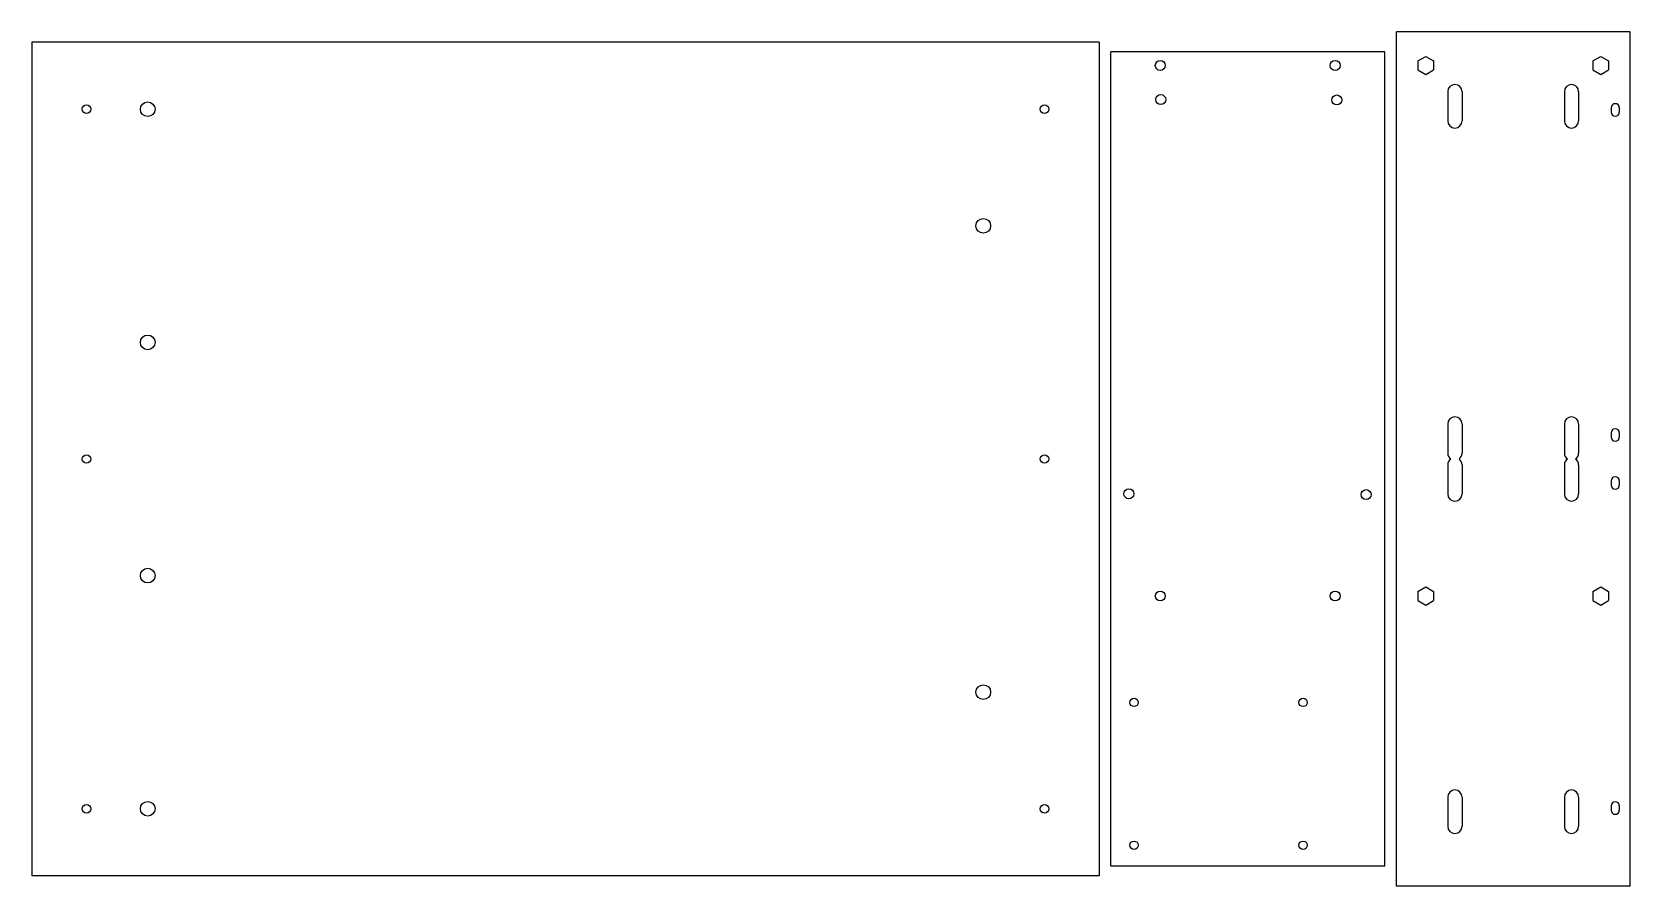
# Model space of a CAD drawing. Extents: x 6 to 554, y 6 to 299.
import ezdxf

# ---------------------------------------------------------------- set-up
doc = ezdxf.new("R2010")
doc.units = 0
doc.layers.add('CUT', color=1, linetype='CONTINUOUS')

msp = doc.modelspace()

# ---------------------------------------------------------------- linework, layer by layer
at = {"layer": 'CUT'}
for p, q in [((554.19, 298.9), (474.04, 298.9)), ((474.04, 5.9), (474.04, 298.9)), ((554.19, 5.9), (554.19, 298.9)), ((372.04, 295.42), (6, 295.42)), ((6, 295.42), (6, 9.38)), ((372.04, 295.42), (372.04, 9.38)), ((470.04, 292.04), (376.04, 292.04)), ((376.04, 12.76), (376.04, 292.04)), ((470.04, 12.76), (470.04, 292.04)), ((481.44, 288.9444), (484.115, 290.4888)), ((481.44, 288.9444), (481.44, 285.8556)), ((481.44, 285.8556), (484.115, 284.3112)), ((484.115, 290.4888), (486.79, 288.9444)), ((484.115, 284.3112), (486.79, 285.8556)), ((486.79, 288.9444), (486.79, 285.8556)), ((541.44, 288.9444), (544.115, 290.4888)), ((541.44, 288.9444), (541.44, 285.8556)), ((541.44, 285.8556), (544.115, 284.3112)), ((544.115, 290.4888), (546.79, 288.9444)), ((544.115, 284.3112), (546.79, 285.8556)), ((546.79, 288.9444), (546.79, 285.8556)), ((491.665, 278.4), (491.665, 268.4)), ((496.565, 278.4), (496.565, 268.4)), ((531.665, 278.4), (531.665, 268.4)), ((536.565, 278.4), (536.565, 268.4)), ((547.715, 272.9), (547.715, 271.4)), ((550.515, 272.9), (550.515, 271.4)), ((491.665, 164.4), (491.665, 154.4)), ((496.565, 164.4), (496.565, 154.4)), ((531.665, 164.4), (531.665, 154.4)), ((536.565, 164.4), (536.565, 154.4)), ((547.715, 161.4), (547.715, 159.9)), ((550.515, 161.4), (550.515, 159.9)), ((491.665, 150.4), (491.665, 140.4)), ((496.565, 150.4), (496.565, 140.4)), ((531.665, 150.4), (531.665, 140.4)), ((536.565, 150.4), (536.565, 140.4)), ((547.715, 144.9), (547.715, 143.4)), ((550.515, 144.9), (550.515, 143.4)), ((481.44, 106.9444), (484.115, 108.4888)), ((481.44, 106.9444), (481.44, 103.8556)), ((484.115, 108.4888), (486.79, 106.9444)), ((486.79, 106.9444), (486.79, 103.8556)), ((541.44, 106.9444), (544.115, 108.4888)), ((541.44, 106.9444), (541.44, 103.8556)), ((544.115, 108.4888), (546.79, 106.9444)), ((546.79, 106.9444), (546.79, 103.8556)), ((481.44, 103.8556), (484.115, 102.3112)), ((484.115, 102.3112), (486.79, 103.8556)), ((541.44, 103.8556), (544.115, 102.3112)), ((544.115, 102.3112), (546.79, 103.8556)), ((491.665, 36.4), (491.665, 26.4)), ((496.565, 36.4), (496.565, 26.4)), ((531.665, 36.4), (531.665, 26.4)), ((536.565, 36.4), (536.565, 26.4)), ((547.715, 33.4), (547.715, 31.9)), ((550.515, 33.4), (550.515, 31.9)), ((470.04, 12.76), (376.04, 12.76)), ((372.04, 9.38), (6, 9.38)), ((554.19, 5.9), (474.04, 5.9))]:
    msp.add_line(p, q, dxfattribs=at)
for centre, radius in [((393.04, 287.4), 1.7), ((453.04, 287.4), 1.7), ((45.7, 272.4), 2.525), ((393.23, 275.725), 1.7), ((453.6, 275.575), 1.7), ((24.7, 272.4), 1.45), ((353.34, 272.4), 1.45), ((332.34, 232.4), 2.525), ((45.7, 192.4), 2.525), ((24.7, 152.4), 1.45), ((353.34, 152.4), 1.45), ((382.27, 140.455), 1.7), ((463.67, 140.185), 1.7), ((45.7, 112.4), 2.525), ((393.04, 105.4), 1.7), ((453.04, 105.4), 1.7), ((332.34, 72.4), 2.525), ((384.04, 68.9), 1.45), ((442.04, 68.9), 1.45), ((24.7, 32.4), 1.45), ((45.7, 32.4), 2.525), ((353.34, 32.4), 1.45), ((384.04, 19.9), 1.45), ((442.04, 19.9), 1.45)]:
    msp.add_circle(centre, radius, dxfattribs=at)
for centre, radius, start, end in [((494.115, 278.4), 2.45, 0, 180), ((534.115, 278.4), 2.45, 0, 180), ((549.115, 272.9), 1.4, 0, 180), ((549.115, 271.4), 1.4, 180, 0), ((494.115, 268.4), 2.45, 180, 0), ((534.115, 268.4), 2.45, 180, 0), ((494.115, 164.4), 2.45, 0, 180), ((534.115, 164.4), 2.45, 0, 180), ((549.115, 161.4), 1.4, 0, 180), ((549.115, 159.9), 1.4, 180, 0), ((494.115, 154.4), 2.45, 180, 234.7187), ((494.115, 154.4), 2.45, 305.2813, 0), ((534.115, 154.4), 2.45, 180, 234.7187), ((534.115, 154.4), 2.45, 305.2813, 0), ((494.115, 150.4), 2.45, 125.2813, 180), ((494.115, 150.4), 2.45, 0, 54.7187), ((534.115, 150.4), 2.45, 125.2813, 180), ((534.115, 150.4), 2.45, 0, 54.7187), ((549.115, 144.9), 1.4, 0, 180), ((549.115, 143.4), 1.4, 180, 0), ((494.115, 140.4), 2.45, 180, 0), ((534.115, 140.4), 2.45, 180, 0), ((494.115, 36.4), 2.45, 0, 180), ((534.115, 36.4), 2.45, 0, 180), ((549.115, 33.4), 1.4, 0, 180), ((549.115, 31.9), 1.4, 180, 0), ((494.115, 26.4), 2.45, 180, 0), ((534.115, 26.4), 2.45, 180, 0)]:
    msp.add_arc(centre, radius, start, end, dxfattribs=at)

doc.saveas('drawing.dxf')
